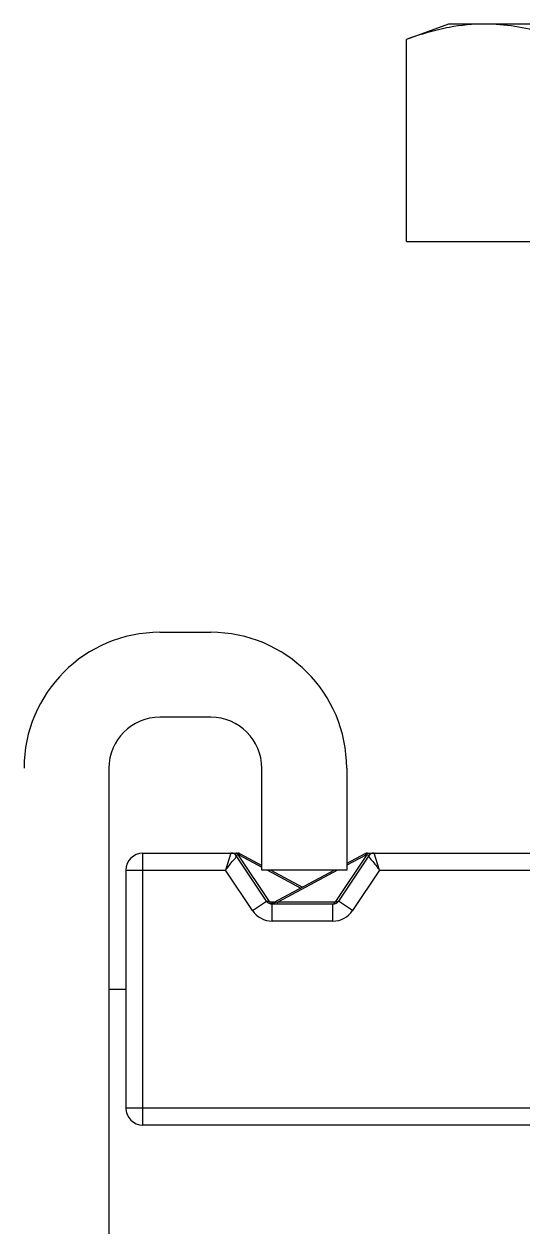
# Model space of a CAD drawing. Extents: x 27938 to 1507990, y 110129 to 923079.
# Drawn here: x 557099.8 to 557270.5, y 382365.2 to 382776.4 of the extents above; entities that cross this region are included whole.
import ezdxf

# ---------------------------------------------------------------- set-up
doc = ezdxf.new("R2010")
doc.units = 0
doc.header["$LTSCALE"] = 1000
doc.header["$MEASUREMENT"] = 0

msp = doc.modelspace()

# ---------------------------------------------------------------- linework, layer by layer
at = {"linetype": 'Continuous'}
for p, q in [((557245.05, 382776.43), (557230.67, 382771.2)), ((557430.9, 382776.43), (557245.05, 382776.43)), ((557230.67, 382702.09), (557230.67, 382771.2)), ((557230.67, 382702.09), (557445.28, 382702.09)), ((557146.31, 382568.51), (557163.74, 382568.51)), ((557163.74, 382539.47), (557146.31, 382539.47)), ((557128.89, 382522.04), (557128.89, 382138.71)), ((557181.16, 382487.19), (557181.16, 382522.04)), ((557210.2, 382522.04), (557210.2, 382487.19)), ((557140.5, 382400.07), (557140.5, 382493)), ((557140.5, 382493), (557170.62, 382493)), ((557170.62, 382493), (557168.76, 382487.19)), ((557170.65, 382493), (557172.92, 382493)), ((557171.39, 382493), (557170.74, 382493)), ((557172.51, 382493), (557172.39, 382493)), ((557182.79, 382476.61), (557172.56, 382491.97)), ((557173.09, 382492.35), (557183.66, 382476.49)), ((557173.09, 382492.35), (557173.5, 382492.35)), ((557173.38, 382492.64), (557173.48, 382492.4)), ((557173.5, 382492.35), (557173.74, 382492.8)), ((557173.5, 382492.35), (557181.16, 382488.24)), ((557173.74, 382492.8), (557181.16, 382488.82)), ((557206.54, 382476.49), (557217.1, 382492.34)), ((557217.64, 382491.97), (557207.4, 382476.61)), ((557216.45, 382492.8), (557210.2, 382489.44)), ((557216.7, 382492.34), (557210.2, 382488.86)), ((557216.45, 382492.8), (557216.7, 382492.34)), ((557216.7, 382492.34), (557217.1, 382492.34)), ((557216.82, 382492.64), (557216.71, 382492.4)), ((557217.28, 382493), (557219.54, 382493)), ((557219.53, 382493), (557218.93, 382493)), ((557219.57, 382493), (557458.24, 382493)), ((557221.44, 382487.19), (557219.57, 382493)), ((557134.7, 382487.19), (557134.7, 382405.88)), ((557134.7, 382487.19), (557168.76, 382487.19)), ((557177.96, 382473.39), (557168.76, 382487.19)), ((557210.2, 382487.19), (557181.16, 382487.19)), ((557183.12, 382487.19), (557194.56, 382481.06)), ((557184.2, 382487.19), (557195.1, 382481.35)), ((557206, 382487.19), (557185.1, 382476)), ((557207.08, 382487.19), (557186.63, 382476.23)), ((557221.44, 382487.19), (557212.24, 382473.39)), ((557221.44, 382487.19), (557454.51, 382487.19)), ((557177.96, 382473.39), (557182.79, 382476.61)), ((557185.55, 382476.23), (557184.14, 382476.23)), ((557184.73, 382469.77), (557184.73, 382475.58)), ((557205.47, 382475.58), (557184.73, 382475.58)), ((557185.64, 382476), (557185.46, 382475.96)), ((557186.09, 382476.11), (557185.64, 382476)), ((557186.63, 382476.23), (557186.09, 382476.11)), ((557206.05, 382476.23), (557186.63, 382476.23)), ((557205.47, 382469.77), (557205.47, 382475.58)), ((557212.24, 382473.39), (557207.4, 382476.61)), ((557205.47, 382469.77), (557184.73, 382469.77)), ((557128.89, 382446.54), (557134.7, 382446.54)), ((557477.37, 382405.88), (557134.7, 382405.88)), ((557535.45, 382400.07), (557140.5, 382400.07))]:
    msp.add_line(p, q, dxfattribs=at)
for centre, radius, start, end in [((557146.31, 382522.04), 46.46, 90, 180), ((557163.74, 382522.04), 46.46, 0, 90), ((557146.31, 382522.04), 17.42, 90, 180), ((557163.74, 382522.04), 17.42, 0, 90), ((557140.5, 382487.19), 5.81, 90, 180), ((557170.62, 382490.68), 2.32, 33.6901, 90), ((557172.92, 382491.26), 1.74, 61.8161, 90), ((557172.24, 382492.01), 1.3, 28.7138, 31.9), ((557171.42, 382491.64), 2.2, 18.7744, 20.2094), ((557217.28, 382491.26), 1.74, 90, 118.1839), ((557218.78, 382491.64), 2.2, 159.7941, 161.2334), ((557217.96, 382492.01), 1.3, 148.1081, 151.2843), ((557219.57, 382490.68), 2.32, 90, 146.3099), ((557184.73, 382477.9), 2.32, 213.6901, 270), ((557184.28, 382477.53), 1.74, 219.7533, 298.1839), ((557205.47, 382477.9), 2.32, 270, 326.3099), ((557205.92, 382477.53), 1.74, 274.2749, 313.9112), ((557184.73, 382477.9), 8.13, 213.6901, 270), ((557205.47, 382477.9), 8.13, 270, 326.3099), ((557140.5, 382405.88), 5.81, 180, 270)]:
    msp.add_arc(centre, radius, start, end, dxfattribs=at)
for points, knots in [([(557245.28, 382775.28), (557244.05, 382775.06), (557239.1, 382774.01), (557234.25, 382772.5), (557230.67, 382771.2)], [0, 0, 0, 0, 0.246984, 1, 1, 1, 1]), ([(557284.32, 382771.2), (557282.13, 382772), (557273.47, 382774.88), (557264.3, 382776.43), (557257.5, 382776.43)], [0, 0, 0, 0, 0.255699, 1, 1, 1, 1]), ([(557168.76, 382487.19), (557169.64, 382488.31), (557170.86, 382489.93), (557172.22, 382491.45), (557172.56, 382491.97)], [0, 0, 0, 0, 0.698346, 1, 1, 1, 1]), ([(557172.56, 382491.97), (557172.5, 382492.05), (557172.41, 382492.46), (557172.9, 382492.38), (557173.09, 382492.35)], [0, 0, 0, 0, 0.346904, 1, 1, 1, 1]), ([(557172.73, 382492.92), (557172.7, 382492.95), (557172.63, 382492.99), (557172.55, 382493), (557172.51, 382493)], [0, 0, 0, 0, 0.519543, 1, 1, 1, 1]), ([(557173.09, 382492.35), (557173.07, 382492.41), (557172.99, 382492.62), (557172.86, 382492.83), (557172.73, 382492.92)], [0, 0, 0, 0, 0.29815, 1, 1, 1, 1]), ([(557217.1, 382492.34), (557217.13, 382492.41), (557217.21, 382492.62), (557217.34, 382492.83), (557217.47, 382492.92)], [0, 0, 0, 0, 0.298151, 1, 1, 1, 1]), ([(557217.1, 382492.34), (557217.3, 382492.38), (557217.79, 382492.46), (557217.7, 382492.05), (557217.64, 382491.97)], [0, 0, 0, 0, 0.652586, 1, 1, 1, 1]), ([(557217.47, 382492.92), (557217.5, 382492.95), (557217.57, 382492.99), (557217.65, 382493), (557217.69, 382493)], [0, 0, 0, 0, 0.519447, 1, 1, 1, 1]), ([(557217.64, 382491.97), (557217.98, 382491.45), (557219.34, 382489.93), (557220.56, 382488.31), (557221.44, 382487.19)], [0, 0, 0, 0, 0.301655, 1, 1, 1, 1]), ([(557182.98, 382476.47), (557182.94, 382476.49), (557182.87, 382476.52), (557182.81, 382476.58), (557182.79, 382476.61)], [0, 0, 0, 0, 0.522211, 1, 1, 1, 1]), ([(557183.66, 382476.49), (557183.59, 382476.48), (557183.37, 382476.43), (557183.13, 382476.42), (557182.98, 382476.47)], [0, 0, 0, 0, 0.298572, 1, 1, 1, 1]), ([(557186.63, 382476.23), (557186.6, 382476.14), (557186.49, 382475.87), (557186.25, 382475.58), (557186.05, 382475.58)], [0, 0, 0, 0, 0.333363, 1, 1, 1, 1]), ([(557206.05, 382476.23), (557206.02, 382476.14), (557205.92, 382475.87), (557205.67, 382475.58), (557205.47, 382475.58)], [0, 0, 0, 0, 0.333363, 1, 1, 1, 1]), ([(557206.54, 382476.49), (557206.63, 382476.47), (557206.91, 382476.41), (557207.29, 382476.45), (557207.4, 382476.61)], [0, 0, 0, 0, 0.33351, 1, 1, 1, 1])]:
    msp.add_open_spline(points, degree=3, knots=knots, dxfattribs=at)
for points in [[(557257.5, 382776.43), (557253.41, 382776.43), (557249.3, 382776.03), (557245.28, 382775.28)], [(557172.92, 382493), (557173.09, 382493), (557173.25, 382492.84), (557173.34, 382492.7)], [(557217.28, 382493), (557217.11, 382493), (557216.95, 382492.84), (557216.86, 382492.7)], [(557184.14, 382476.23), (557183.96, 382476.23), (557183.76, 382476.34), (557183.66, 382476.49)], [(557184.14, 382476.23), (557184.2, 382476.08), (557184.26, 382475.93), (557184.36, 382475.81)], [(557185.46, 382475.96), (557185.33, 382475.81), (557185.17, 382475.68), (557184.99, 382475.62)], [(557185.46, 382475.96), (557185.34, 382475.92), (557185.2, 382475.93), (557185.1, 382476)], [(557206.54, 382476.49), (557206.44, 382476.34), (557206.24, 382476.23), (557206.05, 382476.23)]]:
    msp.add_open_spline(points, degree=3, dxfattribs=at)

doc.saveas('drawing.dxf')
